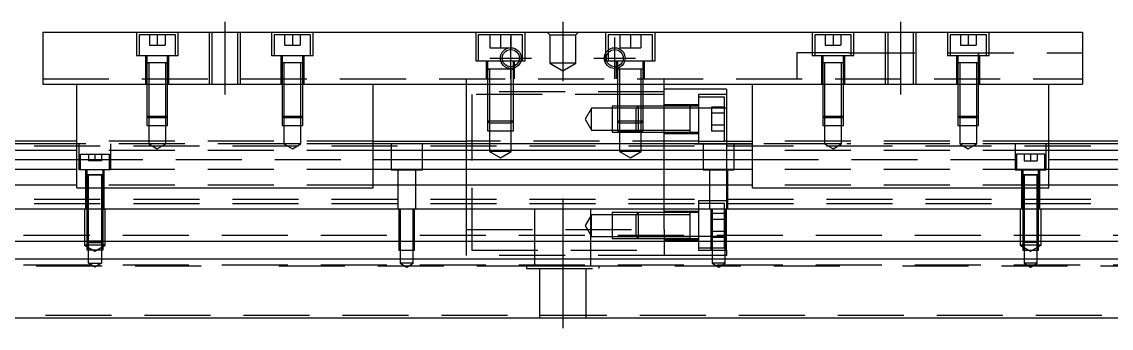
# Model space of a CAD drawing. Extents: x -10 to 780, y -250 to 102.
# Drawn here: x 185.9 to 395.5, y -223.3 to -164.3 of the extents above; entities that cross this region are included whole.
import ezdxf

# ---------------------------------------------------------------- set-up
doc = ezdxf.new("R2010")
doc.units = 0
doc.linetypes.add('CENTER', pattern=[50.8, 31.75, -6.35, 6.35, -6.35])
doc.linetypes.add('DASHED', pattern=[19.05, 12.7, -6.35])
doc.layers.get('0').update_dxf_attribs({"linetype": 'CONTINUOUS'})
doc.layers.add('CENTER', color=1, linetype='CENTER')

msp = doc.modelspace()

# ---------------------------------------------------------------- linework, layer by layer
at = {"color": 7, "linetype": 'CONTINUOUS'}
for p, q in [((190, -166.31), (190, -176.31)), ((190, -166.31), (390, -166.31)), ((390, -166.31), (390, -176.31)), ((305.500006, -173.41), (300.499994, -173.41)), ((190, -176.31), (390, -176.31)), ((196.5, -196.31), (196.5, -176.31)), ((253.5, -196.31), (253.5, -176.31)), ((271.5, -187.81), (271.5, -176.31)), ((309.5, -187.81), (309.5, -176.31)), ((321.5, -177.31), (309.5, -177.31)), ((321.5, -177.31), (321.5, -187.81)), ((326.5, -196.31), (326.5, -176.31)), ((383.5, -196.31), (383.5, -176.31)), ((196.5, -187.81), (0, -187.81)), ((196.5, -187.31), (60.5, -187.31)), ((253.5, -187.31), (271.5, -187.31)), ((326.5, -187.81), (253.5, -187.81)), ((321.5, -187.31), (326.5, -187.31)), ((525, -187.31), (383.5, -187.31)), ((580, -187.81), (383.5, -187.81)), ((196.5, -189.062272), (0, -189.062272)), ((326.5, -189.062272), (253.5, -189.062272)), ((580, -189.062272), (383.5, -189.062272)), ((0, -190.83668), (196.5, -190.83668)), ((196.5, -192.733076), (0, -192.733076)), ((253.5, -190.83668), (326.5, -190.83668)), ((326.5, -192.733076), (253.5, -192.733076)), ((383.5, -190.83668), (580, -190.83668)), ((580, -192.733076), (383.5, -192.733076)), ((196.5, -195.787372), (0, -195.787372)), ((196.5, -196.31), (253.5, -196.31)), ((326.5, -195.787372), (253.5, -195.787372)), ((326.5, -196.31), (383.5, -196.31)), ((580, -195.787372), (383.5, -195.787372)), ((0, -200.31), (580, -200.31)), ((580, -206.61), (0, -206.61)), ((580, -210.01), (0, -210.01)), ((0, -221.31), (580, -221.31))]:
    msp.add_line(p, q, dxfattribs=at)
at = {"color": 3, "linetype": 'DASHED'}
for p, q in [((208, -166.31), (208, -170.81)), ((215.5, -166.81), (208.5, -166.81)), ((208.5, -166.81), (208.5, -170.81)), ((210.5, -166.81), (210.5, -168.81)), ((212, -166.81), (212, -168.81)), ((213.5, -166.81), (213.5, -168.81)), ((215.5, -170.81), (215.5, -166.81)), ((216, -170.81), (216, -166.31)), ((222.000006, -166.31), (222.000006, -176.31)), ((222.5, -166.31), (222.5, -176.31)), ((227.5, -176.31), (227.5, -166.31)), ((227.999994, -176.31), (227.999994, -166.31)), ((234, -166.31), (234, -170.81)), ((241.5, -166.81), (234.5, -166.81)), ((234.5, -166.81), (234.5, -170.81)), ((236.5, -166.81), (236.5, -168.81)), ((238, -166.81), (238, -168.81)), ((239.5, -166.81), (239.5, -168.81)), ((241.5, -170.81), (241.5, -166.81)), ((242, -170.81), (242, -166.31)), ((273.25, -166.31), (273.25, -171.81)), ((282.25, -166.81), (273.75, -166.81)), ((273.75, -166.81), (273.75, -171.81)), ((276, -166.81), (276, -169.31)), ((278, -166.81), (278, -169.31)), ((280, -166.81), (280, -169.31)), ((282.25, -171.81), (282.25, -166.81)), ((282.75, -171.81), (282.75, -166.31)), ((287.5, -166.81), (287, -166.31)), ((287.5, -166.81), (287.5, -172.31)), ((287.5, -166.81), (292.5, -166.81)), ((292.5, -166.81), (293, -166.31)), ((292.5, -172.31), (292.5, -166.81)), ((298.25, -166.31), (298.25, -171.81)), ((307.25, -166.81), (298.75, -166.81)), ((298.75, -166.81), (298.75, -169.74875)), ((301, -166.81), (301, -169.31)), ((303, -166.81), (303, -169.31)), ((305, -166.81), (305, -169.31)), ((307.25, -171.81), (307.25, -166.81)), ((307.75, -171.81), (307.75, -166.31)), ((338, -166.31), (338, -170.81)), ((345.5, -166.81), (338.5, -166.81)), ((338.5, -166.81), (338.5, -170.81)), ((340.5, -166.81), (340.5, -168.81)), ((342, -166.81), (342, -168.81)), ((343.5, -166.81), (343.5, -168.81)), ((345.5, -170.81), (345.5, -166.81)), ((346, -170.81), (346, -166.31)), ((352.000006, -166.31), (352.000006, -176.31)), ((352.5, -166.31), (352.5, -176.31)), ((357.5, -176.31), (357.5, -166.31)), ((357.999994, -176.31), (357.999994, -166.31)), ((364, -166.31), (364, -170.81)), ((371.5, -166.81), (364.5, -166.81)), ((364.5, -166.81), (364.5, -170.81)), ((366.5, -166.81), (366.5, -168.81)), ((368, -166.81), (368, -168.81)), ((369.5, -166.81), (369.5, -168.81)), ((371.5, -170.81), (371.5, -166.81)), ((372, -170.81), (372, -166.31)), ((210.5, -168.81), (212, -168.81)), ((212, -168.81), (213.5, -168.81)), ((236.5, -168.81), (238, -168.81)), ((238, -168.81), (239.5, -168.81)), ((276, -169.31), (278, -169.31)), ((278, -169.31), (280, -169.31)), ((301, -169.31), (303, -169.31)), ((303, -169.31), (305, -169.31)), ((340.5, -168.81), (342, -168.81)), ((342, -168.81), (343.5, -168.81)), ((366.5, -168.81), (368, -168.81)), ((368, -168.81), (369.5, -168.81)), ((208, -170.81), (216, -170.81)), ((209.75, -170.81), (209.75, -176.31)), ((210, -170.81), (210, -172.21)), ((214, -172.21), (214, -170.81)), ((214.25, -176.31), (214.25, -170.81)), ((234, -170.81), (242, -170.81)), ((235.75, -170.81), (235.75, -176.31)), ((236, -170.81), (236, -172.21)), ((240, -172.21), (240, -170.81)), ((240.25, -176.31), (240.25, -170.81)), ((273.25, -171.81), (282.75, -171.81)), ((275.25, -171.81), (275.25, -175.31)), ((275.5, -171.81), (275.5, -173.41)), ((280.5, -172.882418), (280.5, -171.81)), ((280.75, -175.31), (280.75, -171.81)), ((298.25, -171.81), (307.75, -171.81)), ((298.75, -169.74875), (298.75, -170.232968)), ((298.75, -170.232968), (298.75, -171.81)), ((300.25, -171.81), (300.25, -175.31)), ((300.5, -171.81), (300.5, -172.882418)), ((305.5, -173.41), (305.5, -171.81)), ((305.75, -175.31), (305.75, -171.81)), ((345, -170.31), (335, -170.31)), ((335, -170.31), (335, -175.31)), ((338, -170.81), (346, -170.81)), ((339.75, -170.81), (339.75, -176.31)), ((340, -170.81), (340, -172.21)), ((344, -172.21), (344, -170.81)), ((344.25, -176.31), (344.25, -170.81)), ((345, -170.31), (390, -170.31)), ((364, -170.81), (372, -170.81)), ((365.75, -170.81), (365.75, -176.31)), ((366, -170.81), (366, -172.21)), ((370, -170.81), (370, -170.31)), ((370, -170.31), (370, -170.81)), ((370, -172.21), (370, -170.81)), ((370.25, -176.31), (370.25, -170.81)), ((214.000006, -172.21), (209.999994, -172.21)), ((214.000006, -172.21), (209.999994, -172.21)), ((210, -172.205), (210, -172.21)), ((210, -172.21), (210.216462, -172.21)), ((210.216708, -172.21), (210, -172.21)), ((210, -172.21), (210, -172.215)), ((210, -172.21), (210, -176.31)), ((213.783332, -172.21), (210.216708, -172.21)), ((210.35, -172.21), (210.35, -176.31)), ((213.65, -176.31), (213.65, -172.21)), ((214, -172.21), (213.783332, -172.21)), ((213.783538, -172.21), (214, -172.21)), ((214, -172.21), (214, -172.205)), ((214, -172.215), (214, -172.21)), ((214, -176.31), (214, -172.21)), ((240.000006, -172.21), (235.999994, -172.21)), ((240.000006, -172.21), (235.999994, -172.21)), ((240.000006, -172.21), (235.999994, -172.21)), ((236, -172.205), (236, -172.21)), ((236.216708, -172.21), (236, -172.21)), ((236, -172.21), (236, -172.215)), ((236, -172.21), (236, -176.31)), ((239.783332, -172.21), (236.216708, -172.21)), ((236.35, -172.21), (236.35, -176.31)), ((239.65, -176.31), (239.65, -172.21)), ((240, -172.21), (239.783332, -172.21)), ((240, -172.21), (240, -172.205)), ((240, -172.215), (240, -172.21)), ((240, -176.31), (240, -172.21)), ((280.500006, -173.41), (275.499994, -173.41)), ((280.500006, -173.41), (275.499994, -173.41)), ((275.5, -173.405), (275.5, -173.41)), ((275.5, -173.41), (275.757448, -173.41)), ((275.757468, -173.41), (275.5, -173.41)), ((275.5, -173.41), (275.5, -173.415)), ((275.5, -173.41), (275.5, -175.31)), ((280.013852, -173.41), (275.757468, -173.41)), ((275.9, -173.41), (275.9, -175.31)), ((280.242552, -173.41), (280.013852, -173.41)), ((280.1, -175.31), (280.1, -173.41)), ((280.5, -173.41), (280.242552, -173.41)), ((280.242602, -173.41), (280.5, -173.41)), ((280.5, -173.246492), (280.5, -172.882418)), ((280.5, -173.41), (280.5, -173.246492)), ((280.5, -173.41), (280.5, -173.405)), ((280.5, -173.415), (280.5, -173.41)), ((280.5, -175.31), (280.5, -173.41)), ((292.5, -172.31), (287.5, -172.31)), ((287.5, -172.31), (290, -173.753376)), ((290, -173.753376), (292.5, -172.31)), ((300.5, -172.882418), (300.5, -173.246492)), ((300.5, -173.246492), (300.5, -173.41)), ((300.5, -173.405), (300.5, -173.41)), ((300.757468, -173.41), (300.5, -173.41)), ((300.5, -173.41), (300.5, -173.415)), ((300.5, -173.41), (300.5, -175.31)), ((305.242552, -173.41), (300.757468, -173.41)), ((300.9, -173.41), (300.9, -175.31)), ((305.1, -175.31), (305.1, -173.41)), ((305.5, -173.41), (305.242552, -173.41)), ((305.5, -173.41), (305.5, -173.405)), ((305.5, -173.415), (305.5, -173.41)), ((305.5, -175.31), (305.5, -173.41)), ((344.000006, -172.21), (339.999994, -172.21)), ((344.000006, -172.21), (339.999994, -172.21)), ((340, -172.205), (340, -172.21)), ((340.216708, -172.21), (340, -172.21)), ((340, -172.21), (340, -172.215)), ((340, -172.21), (340, -176.31)), ((343.783332, -172.21), (340.216708, -172.21)), ((340.35, -172.21), (340.35, -176.31)), ((343.65, -176.31), (343.65, -172.21)), ((344, -172.21), (343.783332, -172.21)), ((344, -172.21), (344, -172.205)), ((344, -172.215), (344, -172.21)), ((344, -176.31), (344, -172.21)), ((370.000006, -172.21), (365.999994, -172.21)), ((370.000006, -172.21), (365.999994, -172.21)), ((370.000006, -172.21), (365.999994, -172.21)), ((370.000006, -172.21), (365.999994, -172.21)), ((366, -172.205), (366, -172.21)), ((366.216708, -172.21), (366, -172.21)), ((366, -172.21), (366, -176.31)), ((366, -172.21), (366, -172.215)), ((369.783332, -172.21), (366.216708, -172.21)), ((366.35, -172.21), (366.35, -176.31)), ((369.65, -176.31), (369.65, -172.21)), ((370, -172.21), (369.783332, -172.21)), ((370, -172.21), (370, -172.205)), ((370, -176.31), (370, -172.21)), ((370, -172.215), (370, -172.21)), ((190, -175.31), (390, -175.31)), ((271.5, -176.31), (271.5, -175.31)), ((275.5, -175.31), (275.5, -183.41)), ((275.500006, -175.31), (275.500006, -183.41)), ((275.9, -175.31), (275.9, -183.81)), ((280.1, -183.81), (280.1, -175.31)), ((280.499994, -183.41), (280.499994, -175.31)), ((280.5, -183.41), (280.5, -175.31)), ((300.5, -175.31), (300.5, -183.41)), ((300.500006, -175.31), (300.500006, -183.41)), ((300.9, -175.31), (300.9, -183.81)), ((305.1, -176.31), (305.1, -175.31)), ((305.499994, -176.31), (305.499994, -175.31)), ((305.5, -176.31), (305.5, -175.31)), ((309.5, -176.31), (309.5, -175.31)), ((210, -176.31), (210, -182.46)), ((210.000006, -176.31), (210.000002, -182.46)), ((210.35, -176.31), (210.35, -182.81)), ((213.65, -182.81), (213.65, -176.31)), ((213.999998, -182.46), (213.999994, -176.31)), ((214, -182.46), (214, -176.31)), ((236, -176.31), (236, -182.46)), ((236.000006, -176.31), (236.000002, -182.46)), ((236.35, -176.31), (236.35, -182.81)), ((239.65, -182.81), (239.65, -176.31)), ((239.999998, -182.46), (239.999994, -176.31)), ((240, -182.46), (240, -176.31)), ((309.5, -177.81), (271.5, -177.81)), ((305.1, -183.81), (305.1, -176.31)), ((305.499994, -183.410006), (305.499994, -176.31)), ((305.5, -183.41), (305.5, -176.31)), ((340, -176.31), (340, -182.46)), ((340.000006, -176.31), (340.000002, -182.46)), ((340.35, -176.31), (340.35, -182.81)), ((343.65, -182.81), (343.65, -176.31)), ((343.999998, -182.46), (343.999994, -176.31)), ((344, -182.46), (344, -176.31)), ((366, -176.31), (366, -182.46)), ((366.000006, -176.31), (366.000002, -182.46)), ((366.35, -176.31), (366.35, -182.81)), ((369.65, -182.81), (369.65, -176.31)), ((369.999998, -182.46), (369.999994, -176.31)), ((370, -182.46), (370, -176.31)), ((272.5, -178.31), (272.5, -196.31)), ((305.1, -178.31), (272.5, -178.31)), ((305.5, -178.31), (305.1, -178.31)), ((309.5, -178.31), (305.5, -178.31)), ((316.1, -178.31), (316.1, -187.81)), ((321.5, -178.31), (316.1, -178.31)), ((318.65, -178.81), (316.1, -178.81)), ((319, -178.81), (318.65, -178.81)), ((321.1, -178.81), (319, -178.81)), ((321.1, -187.31), (321.1, -178.81)), ((295.5, -180.96), (294.287564, -183.06)), ((295.5, -185.16), (295.5, -180.96)), ((299.5, -180.96), (295.5, -180.96)), ((304.5, -180.560002), (299.5, -180.560006)), ((299.5, -180.560006), (299.5, -185.559994)), ((304.1, -180.96), (299.5, -180.96)), ((304.5, -180.56), (304.1, -180.96)), ((304.1, -183.81), (304.1, -180.96)), ((305.1, -180.96), (304.1, -180.96)), ((304.5, -180.56), (304.5, -183.81)), ((305.1, -180.56), (304.5, -180.56)), ((305.1, -180.560006), (304.5, -180.560002)), ((305.5, -180.56), (305.1, -180.56)), ((305.5, -180.560006), (305.1, -180.560006)), ((305.5, -180.96), (305.1, -180.96)), ((309.5, -180.56), (305.5, -180.56)), ((309.5, -180.560006), (305.5, -180.560006)), ((309.5, -180.96), (305.5, -180.96)), ((316.1, -180.31), (309.5, -180.31)), ((314.505, -180.56), (309.5, -180.56)), ((315, -180.940684), (309.5, -180.940684)), ((314.5, -180.96), (309.5, -180.96)), ((315, -180.56), (314.495, -180.56)), ((314.5, -183.06), (314.5, -180.559994)), ((314.5, -185.560006), (314.5, -180.559994)), ((314.5, -180.96), (314.5, -180.559994)), ((314.5, -180.56), (314.5, -180.817448)), ((314.5, -180.817468), (314.5, -180.56)), ((314.5, -180.817468), (314.5, -180.56)), ((314.5, -182.909954), (314.5, -180.817468)), ((314.5, -185.16), (314.5, -180.96)), ((315.35, -180.56), (315, -180.56)), ((315.35, -180.940684), (315, -180.940684)), ((316.1, -180.56), (315.35, -180.56)), ((318.65, -180.940684), (315.35, -180.940684)), ((318.6, -180.750598), (318.6, -181.9053)), ((321.1, -180.750598), (318.6, -180.750598)), ((318.6, -181.9053), (318.6, -184.2147)), ((321.1, -181.9053), (318.6, -181.9053)), ((319, -180.940684), (318.65, -180.940684)), ((321.5, -180.940684), (319, -180.940684)), ((210, -182.46), (214, -182.46)), ((210, -182.46), (210.35, -182.81)), ((210.000002, -182.46), (210.000006, -184.31)), ((210.000006, -184.31), (213.999994, -184.31)), ((213.65, -182.81), (210.35, -182.81)), ((210.35, -182.81), (210.35, -184.31)), ((210.35, -184.31), (210.35, -187.81)), ((213.65, -182.81), (214, -182.46)), ((213.65, -184.31), (213.65, -182.81)), ((213.65, -187.81), (213.65, -184.31)), ((213.999994, -184.31), (213.999998, -182.46)), ((236, -182.46), (240, -182.46)), ((236, -182.46), (236.35, -182.81)), ((236.000002, -182.46), (236.000006, -184.31)), ((236.000006, -184.31), (239.999994, -184.31)), ((239.65, -182.81), (236.35, -182.81)), ((236.35, -182.81), (236.35, -184.31)), ((236.35, -184.31), (236.35, -187.81)), ((239.65, -182.81), (240, -182.46)), ((239.65, -184.31), (239.65, -182.81)), ((239.65, -187.81), (239.65, -184.31)), ((239.999994, -184.31), (239.999998, -182.46)), ((275.5, -183.41), (280.5, -183.41)), ((275.5, -183.41), (275.9, -183.81)), ((275.500006, -183.41), (275.500006, -185.31)), ((280.1, -183.81), (275.9, -183.81)), ((275.9, -183.81), (275.9, -185.31)), ((280.1, -183.81), (280.5, -183.41)), ((280.1, -185.31), (280.1, -183.81)), ((280.499994, -185.31), (280.499994, -183.41)), ((294.287564, -183.06), (295.5, -185.16)), ((300.5, -183.41), (305.5, -183.41)), ((300.5, -183.41), (300.9, -183.81)), ((300.500006, -183.41), (300.500006, -185.31)), ((305.1, -183.81), (300.9, -183.81)), ((300.9, -183.81), (300.9, -185.31)), ((304.1, -185.16), (304.1, -183.81)), ((304.5, -183.81), (304.5, -185.56)), ((305.1, -183.81), (305.5, -183.41)), ((305.1, -185.31), (305.1, -183.81)), ((305.499994, -185.31), (305.499994, -183.410006)), ((314.5, -185.302552), (314.5, -182.909954)), ((318.6, -184.2147), (318.6, -185.369402)), ((321.1, -184.2147), (318.6, -184.2147)), ((340, -182.46), (344, -182.46)), ((340, -182.46), (340.35, -182.81)), ((340.000002, -182.46), (340.000006, -184.31)), ((340.000006, -184.31), (343.999994, -184.31)), ((343.65, -182.81), (340.35, -182.81)), ((340.35, -182.81), (340.35, -184.31)), ((340.35, -184.31), (340.35, -187.81)), ((343.65, -182.81), (344, -182.46)), ((343.65, -184.31), (343.65, -182.81)), ((343.65, -187.81), (343.65, -184.31)), ((343.999994, -184.31), (343.999998, -182.46)), ((366, -182.46), (370, -182.46)), ((366, -182.46), (366.35, -182.81)), ((366.000002, -182.46), (366.000006, -184.31)), ((366.000006, -184.31), (369.999994, -184.31)), ((369.65, -182.81), (366.35, -182.81)), ((366.35, -182.81), (366.35, -184.31)), ((366.35, -184.31), (366.35, -187.81)), ((369.65, -182.81), (370, -182.46)), ((369.65, -184.31), (369.65, -182.81)), ((369.65, -187.81), (369.65, -184.31)), ((369.999994, -184.31), (369.999998, -182.46)), ((275.500006, -185.31), (280.499994, -185.31)), ((275.9, -185.31), (275.9, -189.31)), ((280.1, -189.31), (280.1, -185.31)), ((295.5, -185.16), (299.5, -185.16)), ((299.5, -185.16), (304.1, -185.16)), ((299.5, -185.559994), (304.5, -185.559994)), ((300.500006, -185.31), (305.499994, -185.31)), ((300.9, -185.31), (300.9, -189.31)), ((304.1, -185.16), (309.5, -185.16)), ((304.1, -185.16), (304.5, -185.56)), ((304.1, -185.16), (309.5, -185.16)), ((304.5, -185.559994), (309.5, -185.559994)), ((304.5, -185.56), (309.5, -185.559998)), ((305.1, -189.31), (305.1, -185.31)), ((309.5, -185.16), (314.5, -185.16)), ((309.5, -185.559998), (314.505, -185.56)), ((309.5, -185.81), (316.1, -185.81)), ((314.495, -185.56), (316.1, -185.56)), ((314.5, -185.560006), (314.5, -185.16)), ((314.5, -185.56), (314.5, -185.302552)), ((321.1, -185.369402), (318.6, -185.369402)), ((55, -188.185), (525, -188.185)), ((253.5, -187.31), (196.5, -187.31)), ((236.35, -187.81), (196.5, -187.81)), ((197, -192.81), (197, -187.81)), ((203, -187.81), (203, -192.81)), ((213.65, -187.81), (210.35, -187.81)), ((210.35, -187.81), (212, -188.762628)), ((212, -188.762628), (213.65, -187.81)), ((239.65, -187.81), (236.35, -187.81)), ((236.35, -187.81), (238, -188.762628)), ((238, -188.762628), (239.65, -187.81)), ((253.5, -187.81), (238.65, -187.81)), ((257, -187.81), (257, -192.81)), ((263, -192.81), (263, -187.81)), ((316.1, -187.31), (271.5, -187.31)), ((271.5, -200.31), (271.5, -187.81)), ((309.5, -200.31), (309.5, -187.81)), ((315.35, -187.81), (326.5, -187.81)), ((316.1, -187.31), (321.1, -187.31)), ((317, -187.81), (317, -192.81)), ((341.35, -187.81), (318.65, -187.81)), ((321.5, -187.31), (321.1, -187.31)), ((321.5, -187.81), (321.5, -200.31)), ((323, -192.81), (323, -187.81)), ((383.5, -187.31), (326.5, -187.31)), ((343.65, -187.81), (340.35, -187.81)), ((340.35, -187.81), (342, -188.762628)), ((342, -188.762628), (343.65, -187.81)), ((383.5, -187.81), (344.65, -187.81)), ((369.65, -187.81), (366.35, -187.81)), ((366.35, -187.81), (368, -188.762628)), ((368, -188.762628), (369.65, -187.81)), ((377, -187.81), (377, -192.81)), ((383, -192.81), (383, -187.81)), ((253.5, -189.062272), (196.5, -189.062272)), ((197.25, -189.81), (202.75, -189.81)), ((197.25, -192.81), (197.25, -189.81)), ((198.75, -189.81), (198.75, -191.11)), ((200, -189.81), (200, -191.11)), ((201.25, -189.81), (201.25, -191.11)), ((202.75, -189.81), (202.75, -192.81)), ((280.1, -189.31), (275.9, -189.31)), ((275.9, -189.31), (278, -190.522436)), ((278, -190.522436), (280.1, -189.31)), ((305.1, -189.31), (300.9, -189.31)), ((300.9, -189.31), (303, -190.522436)), ((303, -190.522436), (305.1, -189.31)), ((383.5, -189.062272), (326.5, -189.062272)), ((382.75, -189.81), (377.25, -189.81)), ((377.25, -189.81), (377.25, -192.81)), ((378.75, -189.81), (378.75, -191.11)), ((380, -189.81), (380, -191.11)), ((381.25, -189.81), (381.25, -191.11)), ((382.75, -192.81), (382.75, -189.81)), ((196.5, -190.83668), (253.5, -190.83668)), ((253.5, -192.733076), (196.5, -192.733076)), ((200, -191.11), (198.75, -191.11)), ((201.25, -191.11), (200, -191.11)), ((326.5, -190.83668), (383.5, -190.83668)), ((383.5, -192.733076), (326.5, -192.733076)), ((378.75, -191.11), (380, -191.11)), ((380, -191.11), (381.25, -191.11)), ((203, -192.81), (197, -192.81)), ((198.25, -200.31), (198.25, -192.81)), ((198.499994, -193.81), (200.001196, -193.81)), ((198.499994, -193.81), (201.500006, -193.81)), ((198.499994, -193.81), (200.001196, -193.81)), ((198.5, -193.81), (198.5, -192.81)), ((198.5, -193.81), (198.5, -193.805)), ((198.5, -193.81), (198.62467, -193.81)), ((198.624608, -193.81), (198.5, -193.81)), ((198.5, -193.81), (198.62467, -193.81)), ((198.5, -193.815), (198.5, -193.81)), ((198.5, -200.31), (198.5, -193.81)), ((201.37533, -193.81), (198.624608, -193.81)), ((198.62467, -193.81), (200.001196, -193.81)), ((198.62467, -193.81), (200.001196, -193.81)), ((198.75, -200.31), (198.75, -193.81)), ((200.001196, -193.81), (201.500006, -193.81)), ((200.001196, -193.81), (201.500006, -193.81)), ((200.001196, -193.81), (201.375322, -193.81)), ((200.001196, -193.81), (201.375322, -193.81)), ((201.25, -193.81), (201.25, -200.31)), ((201.375322, -193.81), (201.5, -193.81)), ((201.375322, -193.81), (201.5, -193.81)), ((201.5, -193.81), (201.37533, -193.81)), ((201.5, -192.81), (201.5, -193.81)), ((201.5, -193.805), (201.5, -193.81)), ((201.5, -193.81), (201.5, -193.815)), ((201.5, -193.81), (201.5, -200.31)), ((201.75, -192.81), (201.75, -200.31)), ((257, -192.81), (263, -192.81)), ((258.25, -192.81), (258.25, -200.31)), ((261.75, -200.31), (261.75, -192.81)), ((317, -192.81), (323, -192.81)), ((318.25, -192.81), (318.25, -200.31)), ((321.75, -200.31), (321.75, -192.81)), ((377, -192.81), (383, -192.81)), ((378.25, -192.81), (378.25, -200.31)), ((379.998804, -193.81), (378.499994, -193.81)), ((381.500006, -193.81), (378.499994, -193.81)), ((379.998804, -193.81), (378.499994, -193.81)), ((378.5, -192.81), (378.5, -193.81)), ((378.5, -193.805), (378.5, -193.81)), ((378.624678, -193.81), (378.5, -193.81)), ((378.5, -193.81), (378.62467, -193.81)), ((378.624678, -193.81), (378.5, -193.81)), ((378.5, -193.81), (378.5, -193.815)), ((378.5, -193.81), (378.5, -200.31)), ((378.62467, -193.81), (381.375392, -193.81)), ((379.998804, -193.81), (378.624678, -193.81)), ((379.998804, -193.81), (378.624678, -193.81)), ((378.75, -193.81), (378.75, -200.31)), ((381.500006, -193.81), (379.998804, -193.81)), ((381.500006, -193.81), (379.998804, -193.81)), ((381.37533, -193.81), (379.998804, -193.81)), ((381.37533, -193.81), (379.998804, -193.81)), ((381.25, -200.31), (381.25, -193.81)), ((381.5, -193.81), (381.37533, -193.81)), ((381.5, -193.81), (381.37533, -193.81)), ((381.375392, -193.81), (381.5, -193.81)), ((381.5, -193.81), (381.5, -192.81)), ((381.5, -193.81), (381.5, -193.805)), ((381.5, -193.815), (381.5, -193.81)), ((381.5, -200.31), (381.5, -193.81)), ((381.75, -200.31), (381.75, -192.81)), ((253.5, -195.787372), (196.5, -195.787372)), ((272.5, -196.31), (272.5, -200.31)), ((383.5, -195.787372), (326.5, -195.787372)), ((55, -198.435), (525, -198.435)), ((316.1, -198.81), (316.1, -208.31)), ((321.5, -198.81), (316.1, -198.81)), ((55, -199.31), (525, -199.31)), ((198, -200.31), (198, -207.31)), ((198.5, -206.56), (198.5, -200.31)), ((198.500006, -206.560006), (198.500006, -200.31)), ((198.75, -206.61), (198.75, -200.31)), ((201.25, -200.31), (201.25, -206.61)), ((201.499994, -200.31), (201.499994, -206.560006)), ((201.5, -200.31), (201.5, -206.56)), ((202, -207.31), (202, -200.31)), ((258.500006, -200.31), (258.500006, -206.61)), ((258.75, -200.31), (258.75, -208.31)), ((261.25, -208.31), (261.25, -200.31)), ((261.499994, -206.61), (261.499994, -200.31)), ((271.5, -204.31), (271.5, -200.31)), ((272.5, -200.31), (272.5, -206.61)), ((284.638098, -211.31), (284.638098, -200.31)), ((295.361902, -200.31), (295.361902, -211.31)), ((304.5, -201.060002), (299.5, -201.060006)), ((299.5, -201.060006), (299.5, -206.059994)), ((304.5, -201.06), (304.1, -201.46)), ((304.5, -201.06), (304.5, -206.06)), ((309.5, -201.06), (304.5, -201.06)), ((309.5, -201.060006), (304.5, -201.060002)), ((309.5, -204.31), (309.5, -200.31)), ((316.1, -200.81), (309.5, -200.81)), ((314.5, -201.06), (309.5, -201.06)), ((314.5, -201.06), (314.495, -201.06)), ((314.5, -203.409968), (314.5, -201.059994)), ((314.5, -203.56), (314.5, -201.059994)), ((314.5, -206.060006), (314.5, -201.059994)), ((314.5, -201.317468), (314.5, -201.06)), ((316.1, -201.06), (314.5, -201.06)), ((314.505, -201.06), (314.5, -201.06)), ((321.1, -199.31), (316.1, -199.31)), ((318.500006, -200.31), (318.500006, -206.61)), ((318.75, -200.31), (318.75, -208.31)), ((321.1, -200.31), (321.1, -199.31)), ((321.1, -206.61), (321.1, -200.31)), ((321.25, -208.31), (321.25, -200.31)), ((321.499994, -206.61), (321.499994, -200.31)), ((378, -200.31), (378, -207.31)), ((378.5, -200.31), (378.5, -206.56)), ((378.500006, -200.31), (378.500006, -206.560006)), ((378.75, -200.31), (378.75, -206.61)), ((381.25, -206.61), (381.25, -200.31)), ((381.499994, -206.560006), (381.499994, -200.31)), ((381.5, -206.56), (381.5, -200.31)), ((382, -207.31), (382, -200.31)), ((295.5, -201.46), (294.287564, -203.56)), ((295.5, -205.66), (295.5, -201.46)), ((299.5, -201.46), (295.5, -201.46)), ((304.1, -201.46), (299.5, -201.46)), ((304.1, -205.66), (304.1, -201.46)), ((309.5, -201.46), (304.1, -201.46)), ((314.5, -201.46), (309.5, -201.46)), ((314.5, -203.409954), (314.5, -201.317468)), ((318.6, -201.250598), (318.6, -202.4053)), ((321.1, -201.250598), (318.6, -201.250598)), ((321.1, -202.4053), (318.6, -202.4053)), ((318.6, -202.4053), (318.6, -204.7147)), ((271.5, -204.31), (309.5, -204.31)), ((271.5, -206.61), (271.5, -204.31)), ((294.287564, -203.56), (295.5, -205.66)), ((309.5, -204.31), (309.5, -206.61)), ((314.5, -203.76002), (314.5, -203.409954)), ((314.5, -206.060006), (314.5, -203.409968)), ((314.5, -205.802552), (314.5, -203.76002)), ((321.1, -204.7147), (318.6, -204.7147)), ((318.6, -204.7147), (318.6, -205.869402)), ((580, -205.46), (0, -205.46)), ((202, -207.31), (198, -207.31)), ((198, -207.31), (200, -208.4647)), ((201.5, -206.56), (198.5, -206.56)), ((198.55, -206.61), (198.5, -206.56)), ((198.500006, -206.61), (198.500006, -206.560006)), ((198.500006, -208.31), (198.500006, -206.61)), ((198.75, -206.81), (198.55, -206.61)), ((198.75, -206.81), (198.75, -206.61)), ((198.75, -206.81), (201.25, -206.81)), ((198.75, -208.31), (198.75, -206.81)), ((200, -208.4647), (202, -207.31)), ((201.25, -206.61), (201.25, -206.81)), ((201.45, -206.61), (201.25, -206.81)), ((201.25, -206.81), (201.25, -208.31)), ((201.5, -206.56), (201.45, -206.61)), ((201.499994, -206.560006), (201.499994, -206.61)), ((201.499994, -206.61), (201.499994, -208.31)), ((258.500006, -206.61), (258.500006, -208.31)), ((261.499994, -208.31), (261.499994, -206.61)), ((309.5, -206.585918), (271.5, -206.585918)), ((271.5, -209.31), (271.5, -206.61)), ((272.5, -206.61), (272.5, -208.31)), ((295.5, -205.66), (299.5, -205.66)), ((299.5, -205.66), (304.1, -205.66)), ((299.5, -206.059994), (304.5, -206.059998)), ((304.1, -205.66), (309.5, -205.66)), ((304.1, -205.66), (304.5, -206.06)), ((304.5, -206.059998), (309.5, -206.059994)), ((304.5, -206.06), (309.5, -206.06)), ((309.5, -205.66), (314.5, -205.66)), ((318.500006, -205.679316), (309.5, -205.679316)), ((309.5, -206.06), (314.5, -206.06)), ((309.5, -206.31), (316.1, -206.31)), ((309.5, -206.61), (309.5, -209.31)), ((314.495, -206.06), (314.5, -206.06)), ((314.5, -206.06), (314.5, -205.802552)), ((314.5, -206.06), (316.1, -206.06)), ((314.5, -206.06), (314.505, -206.06)), ((321.5, -205.679316), (318.500006, -205.679316)), ((318.500006, -206.61), (318.500006, -208.31)), ((321.1, -205.869402), (318.6, -205.869402)), ((321.1, -207.81), (321.1, -206.61)), ((321.499994, -208.31), (321.499994, -206.61)), ((382, -207.31), (378, -207.31)), ((378, -207.31), (380, -208.4647)), ((378.5, -206.56), (381.5, -206.56)), ((378.5, -206.56), (378.55, -206.61)), ((378.500006, -206.560006), (378.500006, -206.61)), ((378.500006, -206.61), (378.500006, -208.31)), ((378.55, -206.61), (378.75, -206.81)), ((378.75, -206.61), (378.75, -206.81)), ((381.25, -206.81), (378.75, -206.81)), ((378.75, -206.81), (378.75, -208.31)), ((380, -208.4647), (382, -207.31)), ((381.25, -206.81), (381.25, -206.61)), ((381.25, -206.81), (381.45, -206.61)), ((381.25, -208.31), (381.25, -206.81)), ((381.45, -206.61), (381.5, -206.56)), ((381.499994, -206.61), (381.499994, -206.560006)), ((381.499994, -208.31), (381.499994, -206.61)), ((201.499994, -208.31), (198.500006, -208.31)), ((198.75, -210.81), (198.75, -208.31)), ((201.25, -208.31), (201.25, -210.81)), ((258.500006, -208.31), (261.499994, -208.31)), ((258.75, -208.31), (258.75, -210.81)), ((261.25, -210.81), (261.25, -208.31)), ((309.5, -209.31), (271.5, -209.31)), ((272.5, -208.31), (309.5, -208.31)), ((321.5, -209.31), (309.5, -209.31)), ((316.1, -207.81), (318.500006, -207.81)), ((316.1, -208.31), (318.500006, -208.31)), ((318.500006, -207.81), (321.1, -207.81)), ((318.500006, -208.31), (321.499994, -208.31)), ((318.75, -208.31), (318.75, -210.81)), ((321.25, -210.81), (321.25, -208.31)), ((321.5, -208.31), (321.5, -209.31)), ((378.500006, -208.31), (381.499994, -208.31)), ((378.75, -208.31), (378.75, -210.81)), ((381.25, -210.81), (381.25, -208.31)), ((580, -211.16), (0, -211.16)), ((55.361902, -211.31), (224.638098, -211.31)), ((198.75, -210.81), (201.25, -210.81)), ((200, -211.531688), (198.75, -210.81)), ((201.25, -210.81), (200, -211.531688)), ((235.361902, -211.31), (344.638098, -211.31)), ((261.25, -210.81), (258.75, -210.81)), ((258.75, -210.81), (260, -211.531688)), ((260, -211.531688), (261.25, -210.81)), ((283, -211.31), (283, -211.81)), ((284.638098, -211.31), (295.361902, -211.31)), ((297, -211.81), (297, -211.31)), ((321.25, -210.81), (318.75, -210.81)), ((318.75, -210.81), (320, -211.531688)), ((320, -211.531688), (321.25, -210.81)), ((355.361902, -211.31), (524.638098, -211.31)), ((381.25, -210.81), (378.75, -210.81)), ((378.75, -210.81), (380, -211.531688)), ((380, -211.531688), (381.25, -210.81)), ((283, -211.81), (297, -211.81)), ((285.5, -211.81), (285.5, -221.31)), ((294.5, -221.31), (294.5, -211.81)), ((0, -220.81), (580, -220.81))]:
    msp.add_line(p, q, dxfattribs=at)
at = {"color": 3, "linetype": 'CONTINUOUS'}
for centre in [(280, -171.31), (300, -171.31)]:
    msp.add_circle(centre, 2, dxfattribs=at)
at = {"color": 7, "linetype": 'CONTINUOUS'}
for centre in [(280, -171.31), (300, -171.31)]:
    msp.add_circle(centre, 1.65, dxfattribs=at)
at = {"layer": 'CENTER', "color": 1, "linetype": 'CENTER'}
for p, q in [((225, -164.31), (225, -178.31)), ((290, -164.31), (290, -175.753376)), ((355, -164.31), (355, -178.31)), ((280, -175.31), (280, -167.31)), ((300, -175.31), (300, -167.31)), ((276, -171.31), (284, -171.31)), ((296, -171.31), (304, -171.31)), ((290, -198.31), (290, -223.31))]:
    msp.add_line(p, q, dxfattribs=at)

doc.saveas('drawing.dxf')
